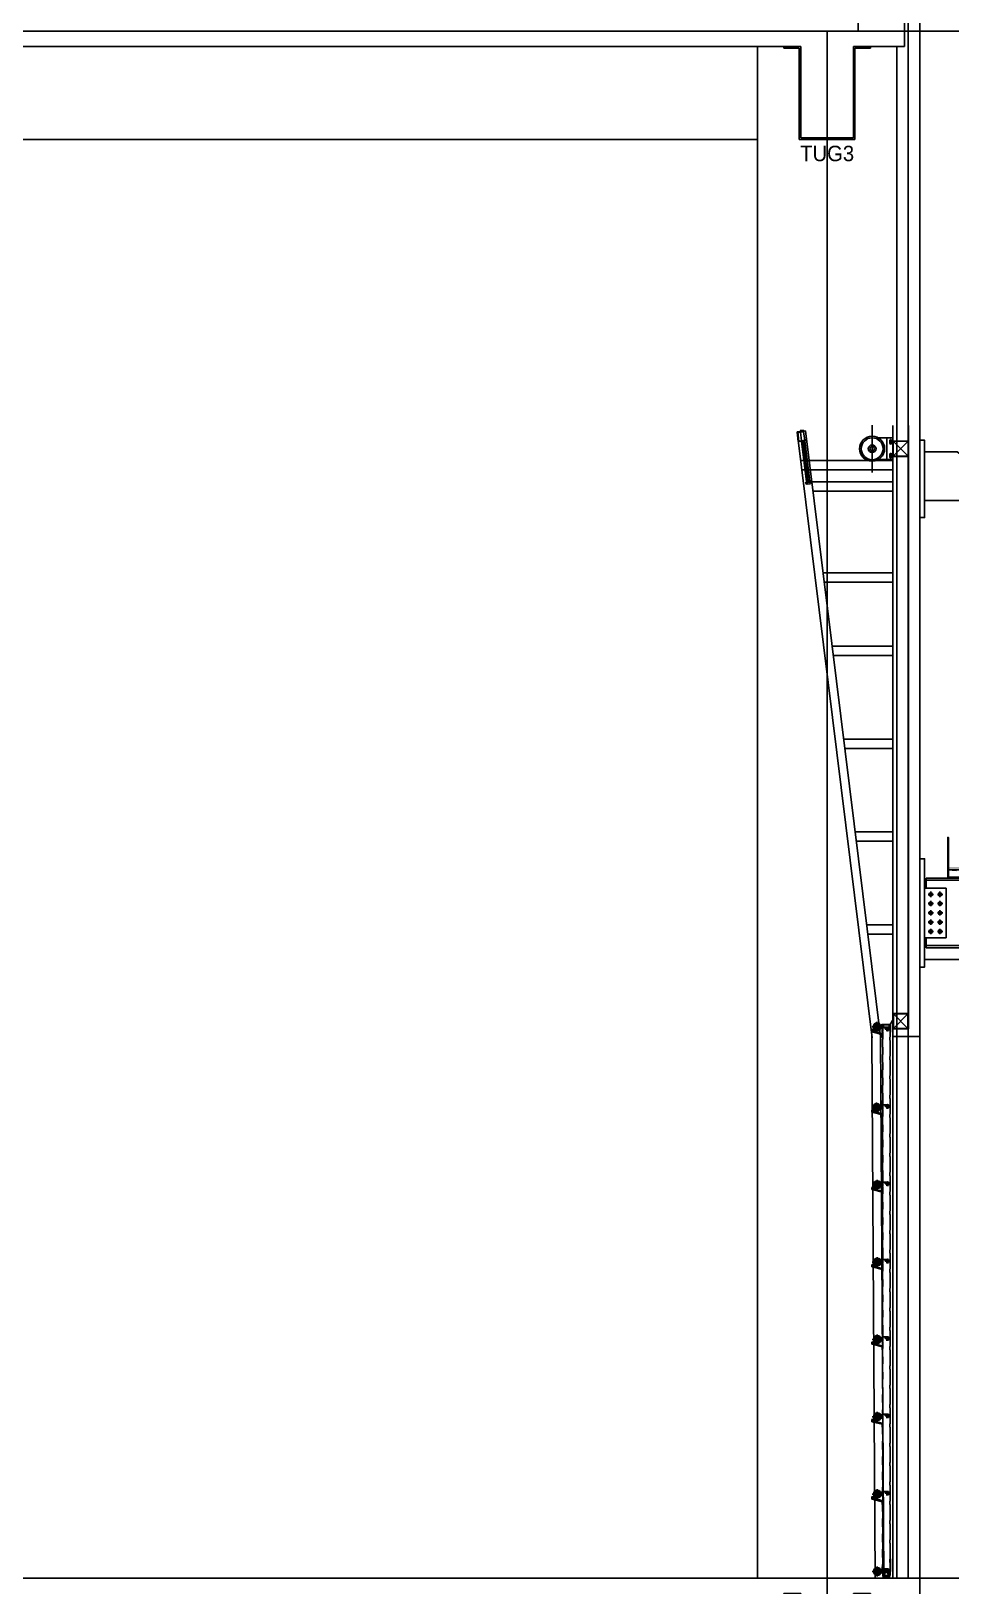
# Model space of a CAD drawing. Extents: x 152195838 to 323921156, y 365159662 to 730681027.
# Drawn here: x 160356364 to 160362307, y 365212013 to 365222063 of the extents above; entities that cross this region are included whole.
import ezdxf
from ezdxf.enums import TextEntityAlignment as Align

# ---------------------------------------------------------------- set-up
doc = ezdxf.new("R2010")
doc.units = 0
doc.header["$MEASUREMENT"] = 0
for name, pattern in [('CEN', [63, 60, -1, 1, -1]), ('HID', [2.3, 1.5, -0.8]), ('main-sec$0$CONTIN', [0])]:
    doc.linetypes.add(name, pattern=pattern)
doc.layers.get('0').update_dxf_attribs({"linetype": 'CONTINUOUS'})
doc.layers.get('Defpoints').update_dxf_attribs({"linetype": 'CONTINUOUS'})
for name, color, linetype in [('4A.TEC CEN', 1, 'CEN'), ('4A.TEC 벽체 3', 4, 'CONTINUOUS'), ('ELE', 4, 'CONTINUOUS'), ('k-BESTO', 4, 'CONTINUOUS'), ('main-sec$0$5', 5, 'CONTINUOUS'), ('main-sec$0$7', 3, 'CONTINUOUS'), ('main-sec$0$BOLT', 8, 'CONTINUOUS'), ('main-sec$0$COR', 4, 'CONTINUOUS'), ('main-sec$0$EMBEDDED', 4, 'CONTINUOUS'), ('main-sec$0$FIN', 6, 'CONTINUOUS'), ('main-sec$0$MAIN', 1, 'CONTINUOUS'), ('main-sec$0$MAIN G', 2, 'CONTINUOUS'), ('main-sec$0$PNL', 7, 'CONTINUOUS'), ('main-sec$0$TPOSHEET', 7, 'CONTINUOUS'), ('main-sec$0$WEB_PL', 1, 'CONTINUOUS'), ('main-sec$0$~FLASHING', 4, 'CONTINUOUS'), ('OHD', 4, 'CONTINUOUS'), ('PANEL', 4, 'CONTINUOUS'), ('SRS', 6, 'CONTINUOUS'), ('text', 3, 'CONTINUOUS'), ('WID', 4, 'CONTINUOUS'), ('㈜SE&C 기둥', 2, 'CONTINUOUS'), ('㈜SE&C 벽체 1', 2, 'CONTINUOUS'), ('㈜SE&C 벽체 4', 7, 'CONTINUOUS')]:
    doc.layers.add(name, color=color, linetype=linetype)
doc.layers.add('DEFPOINT', color=135, linetype='CONTINUOUS', plot=False)
doc.styles.add('돋움', font='')
doc.styles.get('돋움').set_extended_font_data('돋움')

# ---------------------------------------------------------------- blocks, each defined once
blk = doc.blocks.new('rwe')
at = {"layer": 'main-sec$0$5'}
blk.add_lwpolyline([(8534462, -367782), (8539710, -367980), (8539710, -368030), (8534460, -367832), (8534460, -367757), (8534410, -367757), (8534410, -368857), (8540410, -368857)], dxfattribs=at)
at = {"layer": 'main-sec$0$7', "color": 8}
for points in [[(8540410, -365577), (8540200, -365577), (8539950, -365764), (8539956, -365772)], [(8540040, -365884), (8540045, -365892), (8540410, -365892)]]:
    blk.add_lwpolyline(points, dxfattribs=at)
at = {"layer": 'main-sec$0$BOLT', "color": 8, "linetype": 'Continuous'}
for p, q in [((8540310, -368454), (8540310, -368419)), ((8540370, -368454), (8540370, -368419)), ((8540327, -368437), (8540292, -368437)), ((8540327, -368497), (8540292, -368497)), ((8540310, -368514), (8540310, -368479)), ((8540387, -368437), (8540352, -368437)), ((8540387, -368497), (8540352, -368497)), ((8540370, -368514), (8540370, -368479)), ((8540327, -368557), (8540292, -368557)), ((8540327, -368617), (8540292, -368617)), ((8540310, -368574), (8540310, -368539)), ((8540310, -368634), (8540310, -368599)), ((8540387, -368557), (8540352, -368557)), ((8540387, -368617), (8540352, -368617)), ((8540370, -368574), (8540370, -368539)), ((8540370, -368634), (8540370, -368599)), ((8540327, -368677), (8540292, -368677)), ((8540310, -368694), (8540310, -368659)), ((8540387, -368677), (8540352, -368677)), ((8540370, -368694), (8540370, -368659))]:
    blk.add_line(p, q, dxfattribs=at)
for centre in [(8540310, -368437), (8540370, -368437), (8540310, -368497), (8540370, -368497), (8540310, -368557), (8540310, -368617), (8540370, -368557), (8540370, -368617), (8540310, -368677), (8540370, -368677)]:
    blk.add_circle(centre, 11, dxfattribs=at)
at = {"layer": 'main-sec$0$COR'}
blk.add_lwpolyline([(8539615, -368025), (8539615, -368327), (8540255, -368327), (8540255, -368069), (8540260, -368069), (8540260, -368332), (8539610, -368332), (8539610, -368030)], dxfattribs=at)
at = {"layer": 'main-sec$0$EMBEDDED', "color": 8}
for points in [[(8540440, -366002), (8540410, -366002), (8540410, -365502), (8540440, -365502)], [(8540440, -368907), (8540410, -368907), (8540410, -368207), (8540440, -368207)]]:
    blk.add_lwpolyline(points, close=True, dxfattribs=at)
at = {"layer": 'main-sec$0$FIN'}
blk.add_line((8540260, -368279), (8540203, -368282), dxfattribs=at)
at = {"layer": 'main-sec$0$MAIN', "color": 8, "linetype": 'Continuous'}
for p, q in [((8540410, -368332), (8540410, -368397)), ((8540410, -368717), (8540410, -368782))]:
    blk.add_line(p, q, dxfattribs=at)
at = {"layer": 'main-sec$0$MAIN', "color": 8, "linetype": 'main-sec$0$CONTIN'}
blk.add_line((8540410, -368397), (8540410, -368717), dxfattribs=at)
at = {"layer": 'main-sec$0$MAIN G'}
for p, q in [((8540400, -368332), (8540400, -368397)), ((8540400, -368717), (8540400, -368782))]:
    blk.add_line(p, q, dxfattribs=at)
for points in [[(8540400, -368782), (8534510, -368782), (8534510, -368332), (8540400, -368332)], [(8540400, -368768), (8534510, -368768), (8534510, -368346), (8540400, -368346)]]:
    blk.add_lwpolyline(points, dxfattribs=at)
at = {"layer": 'main-sec$0$MAIN G', "color": 8}
for points in [[(8540410, -368332), (8540410, -368332), (8540410, -368782), (8540410, -368782)], [(8540410, -368346), (8540410, -368346), (8540410, -368768), (8540410, -368768)]]:
    blk.add_lwpolyline(points, dxfattribs=at)
at = {"layer": 'main-sec$0$PNL'}
for p, q in [((8540255, -368326), (8539618, -368326)), ((8540255, -368327), (8539618, -368327)), ((8540255, -368277), (8539668, -368277)), ((8540255, -368278), (8539668, -368278)), ((8539668, -368332), (8540260, -368332))]:
    blk.add_line(p, q, dxfattribs=at)
at = {"layer": 'main-sec$0$TPOSHEET', "const_width": 1.5}
for points in [[(8540252, -368070), (8540252, -368265), (8540171, -368265), (8540153, -368268), (8540114, -368268)], [(8540251, -368273), (8539667, -368273)]]:
    blk.add_lwpolyline(points, dxfattribs=at)
at = {"layer": 'main-sec$0$WEB_PL', "color": 8, "linetype": 'Continuous'}
for p, q in [((8540410, -368397), (8540270, -368397)), ((8540270, -368717), (8540270, -368397)), ((8540410, -368717), (8540270, -368717))]:
    blk.add_line(p, q, dxfattribs=at)
at = {"layer": 'main-sec$0$~FLASHING'}
blk.add_lwpolyline([(8540156, -368327), (8540156, -368328), (8540255, -368328, 0.414214), (8540256, -368327), (8540256, -368228), (8540255, -368228), (8540255, -368327)], format="xyb", close=True, dxfattribs=at)
blk = doc.blocks.new('A$C5a8f3921')
at = {"layer": 'Defpoints'}
for p, q in [((0, 864), (760, 864)), ((380, 114), (380, 864))]:
    blk.add_line(p, q, dxfattribs=at)
at = {"layer": 'k-BESTO'}
for p, q in [((100, 764), (100, 754)), ((210, 764), (100, 764)), ((100, 764), (100, 764)), ((100, 754), (200, 754)), ((200, 754), (200, 114)), ((210, 124), (210, 764)), ((660, 764), (550, 764)), ((550, 764), (550, 124)), ((560, 114), (560, 754)), ((560, 754), (660, 754)), ((660, 754), (660, 764)), ((200, 114), (560, 114)), ((550, 124), (210, 124))]:
    blk.add_line(p, q, dxfattribs=at)
at = {"layer": 'DEFPOINT', "linetype": 'ByBlock', "style": '돋움'}
blk.add_text('TUG3A', height=100, dxfattribs=at).set_placement((206, 23), align=Align.MIDDLE_LEFT)
blk = doc.blocks.new('zw$1B78')
at = {"layer": '㈜SE&C 벽체 1'}
for p in [(0, 10000, -1667), (102100, 8500, -1667)]:
    blk.add_line(p, (102100, 10000, -1667), dxfattribs=at)
at = {"layer": 'ELE'}
blk.add_blockref('A$C5a8f3921', (101120, 9136, -1667), dxfattribs=at)
blk = doc.blocks.new('A$C8f3fa318')
at = {"layer": 'Defpoints'}
for p, q in [((0, 864), (760, 864)), ((380, 164), (380, 864))]:
    blk.add_line(p, q, dxfattribs=at)
at = {"layer": 'k-BESTO'}
for p, q in [((100, 764), (100, 754)), ((210, 764), (100, 764)), ((100, 764), (100, 764)), ((100, 754), (200, 754)), ((200, 754), (200, 164)), ((210, 174), (210, 764)), ((660, 764), (550, 764)), ((550, 764), (550, 174)), ((560, 164), (560, 754)), ((560, 754), (660, 754)), ((660, 754), (660, 764)), ((200, 164), (560, 164)), ((550, 174), (210, 174))]:
    blk.add_line(p, q, dxfattribs=at)
at = {"layer": 'DEFPOINT', "linetype": 'ByBlock', "style": '돋움'}
blk.add_text('TUG3', height=100, dxfattribs=at).set_placement((206, 73), align=Align.MIDDLE_LEFT)
blk = doc.blocks.new('zw$BC68')
at = {"layer": '㈜SE&C 기둥', "color": 8, "ltscale": 0.5, "elevation": -1667}
for points in [[(101000, 0), (101000, 9900)], [(101900, 9900), (101900, 0)]]:
    blk.add_lwpolyline(points, dxfattribs=at)
at = {"layer": '㈜SE&C 벽체 1'}
for p, q in [((101650, 10000, -1667), (23850, 10000, -1667)), ((101950, 10000, 102396), (101950, 9900, 102396)), ((101280, 9900, -1667), (90620, 9900, -1667)), ((101950, 9900, -1667), (101620, 9900, -1667))]:
    blk.add_line(p, q, dxfattribs=at)
at = {"layer": '㈜SE&C 벽체 1', "elevation": 102396}
blk.add_lwpolyline([(101650, 10300), (101950, 10300), (101950, 10000), (101650, 10000)], close=True, dxfattribs=at)
at = {"layer": '㈜SE&C 벽체 4'}
blk.add_line((101000, 9300, -1667), (90900, 9300, -1667), dxfattribs=at)
at = {"layer": 'ELE'}
blk.add_blockref('A$C8f3fa318', (101070, 9136, -1667), dxfattribs=at)
blk = doc.blocks.new('STOPER')
h = blk.add_hatch()
h.set_pattern_fill('ANSI32', color=4, scale=30, style=0)
h.set_pattern_definition([(45, (-19512.494, -16373.529), (-7.9549513, 7.9549513), []), (45, (-19507.191, -16373.529), (-7.9549513, 7.9549513), [])])
h.paths.add_polyline_path([(-379, 60), (-379, 30), (0, 30), (0, 60)])
for p, q in [((-400, 58), (-400, 32)), ((-390, 68), (-379, 68)), ((-390, 22), (-379, 22)), ((-385, 68), (-385, 22)), ((-385, 60), (-385, 30)), ((-379, 68), (-379, 22)), ((-379, 60), (0, 60)), ((-379, 30), (0, 30)), ((0, 65), (0, 0)), ((0, 65), (5, 65)), ((0, 5), (90, 5)), ((5, 65), (5, 5)), ((5, 60), (85, 60)), ((5, 30), (85, 30)), ((85, 65), (85, 5)), ((85, 65), (90, 65)), ((90, 65), (90, 0)), ((90, 60), (100, 60)), ((90, 30), (100, 30)), ((100, 60), (100, 30)), ((0, 0), (90, 0))]:
    blk.add_line(p, q)
for centre, start, end in [((-390, 58), 90, 180), ((-390, 32), 180, 270)]:
    blk.add_arc(centre, 10, start, end)
blk = doc.blocks.new('*X19')
at = {"color": 0}
for p, q in [((112, 375), (114, 377)), ((112, 375), (114, 377)), ((112, 375), (114, 377)), ((112, 375), (114, 377)), ((112, 375), (114, 377)), ((112, 376), (114, 377)), ((112, 376), (113, 377)), ((112, 376), (113, 377)), ((112, 376), (113, 377)), ((112, 376), (113, 377)), ((112, 376), (113, 377)), ((112, 377), (113, 377)), ((114, 375), (112, 377)), ((114, 375), (112, 377)), ((114, 375), (112, 376)), ((114, 375), (112, 376)), ((114, 375), (112, 376)), ((114, 375), (112, 376)), ((113, 375), (112, 376)), ((113, 375), (112, 376)), ((113, 375), (112, 375)), ((113, 375), (112, 375)), ((113, 375), (112, 375)), ((113, 375), (116, 377)), ((113, 375), (115, 377)), ((113, 375), (115, 377)), ((113, 375), (115, 377)), ((113, 375), (115, 377)), ((113, 375), (115, 377)), ((115, 375), (113, 377)), ((115, 375), (113, 377)), ((115, 375), (113, 377)), ((115, 375), (113, 377)), ((115, 375), (113, 377)), ((115, 375), (113, 377)), ((114, 375), (116, 377)), ((114, 375), (116, 377)), ((114, 375), (116, 377)), ((114, 375), (116, 377)), ((114, 375), (116, 377)), ((117, 375), (114, 377)), ((116, 375), (114, 377)), ((116, 375), (114, 377)), ((116, 375), (114, 377)), ((116, 375), (114, 377)), ((116, 375), (114, 377)), ((115, 375), (117, 377)), ((115, 375), (117, 377)), ((115, 375), (117, 377)), ((115, 375), (117, 377)), ((115, 375), (117, 377)), ((115, 375), (117, 377)), ((117, 375), (115, 377)), ((117, 375), (115, 377)), ((117, 375), (115, 377)), ((117, 375), (115, 377)), ((117, 375), (115, 377)), ((116, 375), (119, 377)), ((116, 375), (118, 377)), ((116, 375), (118, 377)), ((116, 375), (118, 377)), ((116, 375), (118, 377)), ((116, 375), (118, 377)), ((118, 375), (116, 377)), ((118, 375), (116, 377)), ((118, 375), (116, 377)), ((118, 375), (116, 377)), ((118, 375), (116, 377)), ((118, 375), (116, 377)), ((117, 375), (119, 377)), ((117, 375), (119, 377)), ((117, 375), (119, 377)), ((117, 375), (119, 377)), ((117, 375), (119, 377)), ((120, 375), (117, 377)), ((119, 375), (117, 377)), ((119, 375), (117, 377)), ((119, 375), (117, 377)), ((119, 375), (117, 377)), ((119, 375), (117, 377)), ((118, 375), (120, 377)), ((118, 375), (120, 377)), ((118, 375), (120, 377)), ((118, 375), (120, 377)), ((118, 375), (120, 377)), ((118, 375), (120, 377)), ((120, 375), (118, 377)), ((120, 375), (118, 377)), ((120, 375), (118, 377)), ((120, 375), (118, 377)), ((120, 375), (118, 377)), ((119, 375), (122, 377)), ((119, 375), (121, 377)), ((119, 375), (121, 377)), ((119, 375), (121, 377)), ((119, 375), (121, 377)), ((119, 375), (121, 377)), ((121, 375), (119, 377)), ((121, 375), (119, 377)), ((121, 375), (119, 377)), ((121, 375), (119, 377)), ((121, 375), (119, 377)), ((121, 375), (119, 377)), ((120, 375), (122, 377)), ((120, 375), (122, 377)), ((120, 375), (122, 377)), ((120, 375), (122, 377)), ((120, 375), (122, 377)), ((123, 375), (120, 377)), ((122, 375), (120, 377)), ((122, 375), (120, 377)), ((122, 375), (120, 377)), ((122, 375), (120, 377)), ((122, 375), (120, 377)), ((121, 375), (123, 377)), ((121, 375), (123, 377)), ((121, 375), (123, 377)), ((121, 375), (123, 377)), ((121, 375), (123, 377)), ((121, 375), (123, 377)), ((123, 375), (121, 377)), ((123, 375), (121, 377)), ((123, 375), (121, 377)), ((123, 375), (121, 377)), ((123, 375), (121, 377)), ((122, 375), (125, 377)), ((122, 375), (124, 377)), ((122, 375), (124, 377)), ((122, 375), (124, 377)), ((122, 375), (124, 377)), ((122, 375), (124, 377)), ((124, 375), (122, 377)), ((124, 375), (122, 377)), ((124, 375), (122, 377)), ((124, 375), (122, 377)), ((124, 375), (122, 377)), ((124, 375), (122, 377)), ((123, 375), (125, 377)), ((123, 375), (125, 377)), ((123, 375), (125, 377)), ((123, 375), (125, 377)), ((123, 375), (125, 377)), ((126, 375), (123, 377)), ((125, 375), (123, 377)), ((125, 375), (123, 377)), ((125, 375), (123, 377)), ((125, 375), (123, 377)), ((125, 375), (123, 377)), ((124, 375), (126, 377)), ((124, 375), (126, 377)), ((124, 375), (126, 377)), ((124, 375), (126, 377)), ((124, 375), (126, 377)), ((124, 375), (126, 377)), ((126, 375), (124, 377)), ((126, 375), (124, 377)), ((126, 375), (124, 377)), ((126, 375), (124, 377)), ((126, 375), (124, 377)), ((125, 375), (127, 377)), ((125, 375), (127, 377)), ((125, 375), (127, 377)), ((125, 375), (127, 377)), ((125, 375), (127, 377)), ((125, 375), (128, 377)), ((127, 375), (125, 377)), ((127, 375), (125, 377)), ((127, 375), (125, 377)), ((127, 375), (125, 377)), ((127, 375), (125, 377)), ((127, 375), (125, 377)), ((126, 375), (128, 377)), ((126, 375), (128, 377)), ((126, 375), (128, 377)), ((126, 375), (128, 377)), ((126, 375), (128, 377)), ((128, 375), (126, 377)), ((128, 375), (126, 377)), ((128, 375), (126, 377)), ((128, 375), (126, 377)), ((128, 375), (126, 377)), ((129, 375), (126, 377)), ((127, 375), (129, 377)), ((127, 375), (129, 377)), ((127, 375), (129, 377)), ((127, 375), (129, 377)), ((127, 375), (129, 377)), ((127, 375), (129, 377)), ((129, 375), (127, 377)), ((129, 375), (127, 377)), ((129, 375), (127, 377)), ((129, 375), (127, 377)), ((129, 375), (127, 377)), ((128, 375), (130, 377)), ((128, 375), (130, 377)), ((128, 375), (130, 377)), ((128, 375), (130, 377)), ((128, 375), (130, 377)), ((130, 375), (128, 377)), ((130, 375), (128, 377)), ((130, 375), (128, 377)), ((130, 375), (128, 377)), ((130, 375), (128, 377)), ((130, 375), (128, 377)), ((129, 375), (131, 377)), ((129, 375), (131, 377)), ((129, 375), (131, 377)), ((129, 375), (131, 377)), ((129, 375), (131, 377)), ((129, 375), (131, 377)), ((131, 375), (129, 377)), ((131, 375), (129, 377)), ((131, 375), (129, 377)), ((131, 375), (129, 377)), ((131, 375), (129, 377)), ((132, 375), (129, 377)), ((130, 375), (132, 377)), ((130, 375), (132, 377)), ((130, 375), (132, 377)), ((130, 375), (132, 377)), ((130, 375), (132, 377)), ((130, 375), (132, 377)), ((132, 375), (130, 377)), ((132, 375), (130, 377)), ((132, 375), (130, 377)), ((132, 375), (130, 377)), ((132, 375), (130, 377)), ((131, 375), (133, 377)), ((131, 375), (133, 377)), ((131, 375), (133, 377)), ((131, 375), (133, 377)), ((131, 375), (133, 377)), ((133, 375), (131, 377)), ((133, 375), (131, 377)), ((133, 375), (131, 377)), ((133, 375), (131, 377)), ((133, 375), (131, 377)), ((133, 375), (131, 377)), ((132, 375), (134, 377)), ((132, 375), (134, 377)), ((132, 375), (134, 377)), ((132, 375), (134, 377)), ((132, 375), (134, 377)), ((132, 375), (134, 377)), ((134, 375), (132, 377)), ((134, 375), (132, 377)), ((134, 375), (132, 377)), ((134, 375), (132, 377)), ((134, 375), (132, 377)), ((135, 375), (132, 377)), ((133, 375), (135, 377)), ((133, 375), (135, 377)), ((133, 375), (135, 377)), ((133, 375), (135, 377)), ((133, 375), (135, 377)), ((133, 375), (135, 377)), ((135, 375), (133, 377)), ((135, 375), (133, 377)), ((135, 375), (133, 377)), ((135, 375), (133, 377)), ((135, 375), (133, 377)), ((134, 375), (136, 377)), ((134, 375), (136, 377)), ((134, 375), (136, 377)), ((134, 375), (136, 377)), ((134, 375), (136, 377)), ((136, 375), (134, 377)), ((136, 375), (134, 377)), ((136, 375), (134, 377)), ((136, 375), (134, 377)), ((136, 375), (134, 377)), ((136, 375), (134, 377)), ((135, 375), (137, 377)), ((135, 375), (137, 377)), ((135, 375), (137, 377)), ((135, 375), (137, 377)), ((137, 375), (135, 377)), ((137, 375), (135, 377)), ((137, 375), (135, 377)), ((137, 375), (135, 377)), ((137, 375), (135, 377)), ((137, 375), (135, 377)), ((135, 375), (137, 376)), ((135, 375), (137, 376)), ((137, 376), (136, 377)), ((137, 376), (136, 377)), ((137, 376), (136, 377)), ((137, 376), (136, 377)), ((137, 376), (136, 377)), ((136, 375), (137, 376)), ((136, 375), (137, 376)), ((136, 375), (137, 376)), ((136, 375), (137, 376)), ((136, 375), (137, 375)), ((136, 375), (137, 375)), ((137, 376), (137, 377)), ((137, 377), (137, 377)), ((137, 375), (137, 375)), ((137, 375), (137, 375))]:
    blk.add_line(p, q, dxfattribs=at)
blk = doc.blocks.new('*X20')
at = {"color": 0}
for p, q in [((587, 375), (589, 377)), ((587, 375), (589, 377)), ((587, 375), (589, 377)), ((587, 375), (589, 377)), ((587, 375), (589, 377)), ((587, 375), (588, 377)), ((587, 375), (588, 377)), ((587, 376), (588, 377)), ((587, 376), (588, 377)), ((587, 376), (588, 377)), ((587, 376), (588, 377)), ((587, 376), (587, 377)), ((587, 377), (587, 377)), ((587, 377), (587, 377)), ((589, 375), (587, 377)), ((589, 375), (587, 377)), ((589, 375), (587, 377)), ((589, 375), (587, 377)), ((589, 375), (587, 377)), ((589, 375), (587, 376)), ((588, 375), (587, 376)), ((588, 375), (587, 376)), ((588, 375), (587, 376)), ((588, 375), (587, 376)), ((588, 375), (587, 375)), ((587, 375), (587, 375)), ((587, 375), (587, 375)), ((587, 375), (587, 375)), ((588, 375), (591, 377)), ((588, 375), (590, 377)), ((588, 375), (590, 377)), ((588, 375), (590, 377)), ((588, 375), (590, 377)), ((588, 375), (590, 377)), ((590, 375), (588, 377)), ((590, 375), (588, 377)), ((590, 375), (588, 377)), ((590, 375), (588, 377)), ((590, 375), (588, 377)), ((590, 375), (588, 377)), ((589, 375), (591, 377)), ((589, 375), (591, 377)), ((589, 375), (591, 377)), ((589, 375), (591, 377)), ((589, 375), (591, 377)), ((592, 375), (589, 377)), ((591, 375), (589, 377)), ((591, 375), (589, 377)), ((591, 375), (589, 377)), ((591, 375), (589, 377)), ((591, 375), (589, 377)), ((590, 375), (592, 377)), ((590, 375), (592, 377)), ((590, 375), (592, 377)), ((590, 375), (592, 377)), ((590, 375), (592, 377)), ((590, 375), (592, 377)), ((592, 375), (590, 377)), ((592, 375), (590, 377)), ((592, 375), (590, 377)), ((592, 375), (590, 377)), ((592, 375), (590, 377)), ((591, 375), (594, 377)), ((591, 375), (593, 377)), ((591, 375), (593, 377)), ((591, 375), (593, 377)), ((591, 375), (593, 377)), ((591, 375), (593, 377)), ((593, 375), (591, 377)), ((593, 375), (591, 377)), ((593, 375), (591, 377)), ((593, 375), (591, 377)), ((593, 375), (591, 377)), ((593, 375), (591, 377)), ((592, 375), (594, 377)), ((592, 375), (594, 377)), ((592, 375), (594, 377)), ((592, 375), (594, 377)), ((592, 375), (594, 377)), ((595, 375), (592, 377)), ((594, 375), (592, 377)), ((594, 375), (592, 377)), ((594, 375), (592, 377)), ((594, 375), (592, 377)), ((594, 375), (592, 377)), ((593, 375), (595, 377)), ((593, 375), (595, 377)), ((593, 375), (595, 377)), ((593, 375), (595, 377)), ((593, 375), (595, 377)), ((593, 375), (595, 377)), ((595, 375), (593, 377)), ((595, 375), (593, 377)), ((595, 375), (593, 377)), ((595, 375), (593, 377)), ((595, 375), (593, 377)), ((594, 375), (597, 377)), ((594, 375), (596, 377)), ((594, 375), (596, 377)), ((594, 375), (596, 377)), ((594, 375), (596, 377)), ((594, 375), (596, 377)), ((596, 375), (594, 377)), ((596, 375), (594, 377)), ((596, 375), (594, 377)), ((596, 375), (594, 377)), ((596, 375), (594, 377)), ((596, 375), (594, 377)), ((595, 375), (597, 377)), ((595, 375), (597, 377)), ((595, 375), (597, 377)), ((595, 375), (597, 377)), ((595, 375), (597, 377)), ((598, 375), (595, 377)), ((597, 375), (595, 377)), ((597, 375), (595, 377)), ((597, 375), (595, 377)), ((597, 375), (595, 377)), ((597, 375), (595, 377)), ((596, 375), (598, 377)), ((596, 375), (598, 377)), ((596, 375), (598, 377)), ((596, 375), (598, 377)), ((596, 375), (598, 377)), ((596, 375), (598, 377)), ((598, 375), (596, 377)), ((598, 375), (596, 377)), ((598, 375), (596, 377)), ((598, 375), (596, 377)), ((598, 375), (596, 377)), ((597, 375), (600, 377)), ((597, 375), (599, 377)), ((597, 375), (599, 377)), ((597, 375), (599, 377)), ((597, 375), (599, 377)), ((597, 375), (599, 377)), ((599, 375), (597, 377)), ((599, 375), (597, 377)), ((599, 375), (597, 377)), ((599, 375), (597, 377)), ((599, 375), (597, 377)), ((599, 375), (597, 377)), ((598, 375), (600, 377)), ((598, 375), (600, 377)), ((598, 375), (600, 377)), ((598, 375), (600, 377)), ((598, 375), (600, 377)), ((600, 375), (598, 377)), ((600, 375), (598, 377)), ((600, 375), (598, 377)), ((600, 375), (598, 377)), ((600, 375), (598, 377)), ((601, 375), (598, 377)), ((599, 375), (601, 377)), ((599, 375), (601, 377)), ((599, 375), (601, 377)), ((599, 375), (601, 377)), ((599, 375), (601, 377)), ((599, 375), (601, 377)), ((601, 375), (599, 377)), ((601, 375), (599, 377)), ((601, 375), (599, 377)), ((601, 375), (599, 377)), ((601, 375), (599, 377)), ((600, 375), (602, 377)), ((600, 375), (602, 377)), ((600, 375), (602, 377)), ((600, 375), (602, 377)), ((600, 375), (602, 377)), ((600, 375), (603, 377)), ((602, 375), (600, 377)), ((602, 375), (600, 377)), ((602, 375), (600, 377)), ((602, 375), (600, 377)), ((602, 375), (600, 377)), ((602, 375), (600, 377)), ((601, 375), (603, 377)), ((601, 375), (603, 377)), ((601, 375), (603, 377)), ((601, 375), (603, 377)), ((601, 375), (603, 377)), ((603, 375), (601, 377)), ((603, 375), (601, 377)), ((603, 375), (601, 377)), ((603, 375), (601, 377)), ((603, 375), (601, 377)), ((604, 375), (601, 377)), ((602, 375), (604, 377)), ((602, 375), (604, 377)), ((602, 375), (604, 377)), ((602, 375), (604, 377)), ((602, 375), (604, 377)), ((602, 375), (604, 377)), ((604, 375), (602, 377)), ((604, 375), (602, 377)), ((604, 375), (602, 377)), ((604, 375), (602, 377)), ((604, 375), (602, 377)), ((603, 375), (605, 377)), ((603, 375), (605, 377)), ((603, 375), (605, 377)), ((603, 375), (605, 377)), ((603, 375), (605, 377)), ((605, 375), (603, 377)), ((605, 375), (603, 377)), ((605, 375), (603, 377)), ((605, 375), (603, 377)), ((605, 375), (603, 377)), ((605, 375), (603, 377)), ((604, 375), (606, 377)), ((604, 375), (606, 377)), ((604, 375), (606, 377)), ((604, 375), (606, 377)), ((604, 375), (606, 377)), ((604, 375), (606, 377)), ((606, 375), (604, 377)), ((606, 375), (604, 377)), ((606, 375), (604, 377)), ((606, 375), (604, 377)), ((606, 375), (604, 377)), ((607, 375), (604, 377)), ((605, 375), (607, 377)), ((605, 375), (607, 377)), ((605, 375), (607, 377)), ((605, 375), (607, 377)), ((605, 375), (607, 377)), ((605, 375), (607, 377)), ((607, 375), (605, 377)), ((607, 375), (605, 377)), ((607, 375), (605, 377)), ((607, 375), (605, 377)), ((607, 375), (605, 377)), ((606, 375), (608, 377)), ((606, 375), (608, 377)), ((606, 375), (608, 377)), ((606, 375), (608, 377)), ((606, 375), (608, 377)), ((608, 375), (606, 377)), ((608, 375), (606, 377)), ((608, 375), (606, 377)), ((608, 375), (606, 377)), ((608, 375), (606, 377)), ((608, 375), (606, 377)), ((607, 375), (609, 377)), ((607, 375), (609, 377)), ((607, 375), (609, 377)), ((607, 375), (609, 377)), ((607, 375), (609, 377)), ((607, 375), (609, 377)), ((609, 375), (607, 377)), ((609, 375), (607, 377)), ((609, 375), (607, 377)), ((609, 375), (607, 377)), ((609, 375), (607, 377)), ((610, 375), (607, 377)), ((608, 375), (610, 377)), ((608, 375), (610, 377)), ((608, 375), (610, 377)), ((608, 375), (610, 377)), ((608, 375), (610, 377)), ((608, 375), (610, 377)), ((610, 375), (608, 377)), ((610, 375), (608, 377)), ((610, 375), (608, 377)), ((610, 375), (608, 377)), ((610, 375), (608, 377)), ((609, 375), (611, 377)), ((609, 375), (611, 377)), ((609, 375), (611, 377)), ((609, 375), (611, 377)), ((611, 375), (609, 377)), ((611, 375), (609, 377)), ((611, 375), (609, 377)), ((611, 375), (609, 377)), ((611, 375), (609, 377)), ((611, 375), (609, 377)), ((610, 375), (611, 377)), ((611, 375), (610, 377)), ((611, 375), (610, 377)), ((611, 375), (610, 377)), ((611, 376), (610, 377)), ((611, 376), (610, 377)), ((611, 376), (610, 377)), ((610, 375), (611, 376)), ((610, 375), (611, 376)), ((610, 375), (611, 376)), ((610, 375), (611, 376)), ((610, 375), (611, 376)), ((611, 376), (611, 377)), ((611, 376), (611, 377)), ((611, 376), (611, 377)), ((611, 377), (611, 377)), ((611, 375), (611, 376)), ((611, 375), (611, 375)), ((611, 375), (611, 375)), ((611, 375), (611, 375)), ((611, 375), (611, 375))]:
    blk.add_line(p, q, dxfattribs=at)
blk = doc.blocks.new('OHD-550-S')
at = {"ltscale": 0.3}
h = blk.add_hatch(color=256, dxfattribs=at)
h.paths.add_polyline_path([(-8, -10), (-7, -10), (-7, -10, -0.183952), (-18, -10), (-18, -10), (-18, -10), (-18, 0), (-18, 0, -0.183952), (-7, 0), (-8, 0)])
h.paths.add_polyline_path([(-10, -4), (-10, -1, 0.353166), (-10, -1, 0.106822), (-16, -1, 0.353165), (-16, -1), (-16, -4, 0.414214), (-16, -4), (-10, -4, 0.414214)], flags=16)
h.paths.add_polyline_path([(-10, -6), (-16, -6, 0.414214), (-16, -6), (-16, -9, 0.353167), (-16, -9, 0.106822), (-10, -9, 0.353167), (-10, -9), (-10, -6, 0.414214)], flags=16)
h = blk.add_hatch(color=256, dxfattribs=at)
h.paths.add_polyline_path([(-8, -500), (-7, -500, -0.183952), (-18, -500), (-18, -500), (-18, -490), (-18, -490), (-18, -490, -0.183952), (-7, -490), (-7, -490), (-8, -490)])
h.paths.add_polyline_path([(-10, -496, 0.414214), (-10, -496), (-16, -496, 0.414214), (-16, -496), (-16, -499, 0.353166), (-16, -499, 0.106822), (-10, -499, 0.353167), (-10, -499)], flags=16)
h.paths.add_polyline_path([(-10, -494), (-10, -491, 0.353166), (-10, -491, 0.106822), (-16, -491, 0.353167), (-16, -491), (-16, -494, 0.414214), (-16, -494), (-10, -494, 0.414214)], flags=16)
h = blk.add_hatch(color=256, dxfattribs=at)
h.paths.add_polyline_path([(-4, -491), (-4, -491), (2, -491, -0.151824), (3, -493, -0.386669), (3, -496, -0.178134), (1, -496, -0.298755), (1, -492, 0.584984), (1, -492), (-2, -492, 0.709673), (-2, -492, -1.396457), (-7, -494), (-7, -494, -0.389014)])
h.paths.add_polyline_path([(2, -496, -0.329487), (2, -492, -0.09197), (3, -493, -0.386814), (2, -496, -0.102245)], flags=16)
for p, q in [((-18, -10), (-18, 0)), ((-18, 0), (-18, -10)), ((-18, 0), (-18, -10)), ((-18, -10), (-18, 0)), ((-8, -10), (-8, 0)), ((-8, 0), (-8, -10)), ((-8, 0), (-8, -10)), ((-8, -10), (-8, 0)), ((18, 10), (18, -15)), ((-18, -8), (-18, -2)), ((-18, -10), (-18, -10)), ((-8, -8), (-8, -2)), ((18, -15), (20, -15)), ((-30, -500), (-30, -469)), ((-18, -500), (-18, -490)), ((-18, -490), (-18, -500)), ((-18, -499), (-18, -490)), ((-18, -490), (-18, -499)), ((-18, -490), (-18, -499)), ((-18, -499), (-18, -490)), ((-18, -490), (-18, -490)), ((-18, -490), (-18, -490)), ((-18, -498), (-18, -492)), ((-8, -500), (-8, -490)), ((-8, -498), (-8, -492)), ((18, -489), (18, -464)), ((18, -464), (20, -464))]:
    blk.add_line(p, q)
at = {"layer": 'Defpoints', "color": 0, "linetype": 'ByBlock'}
for p in [(20, -170), (22, -170)]:
    blk.add_point(p, dxfattribs=at)
at = {"layer": 'PANEL'}
for p, q in [((-30, 0), (-30, -51)), ((-30, 0), (-18, 0)), ((-8, 0), (2, 0)), ((4, 10), (2, 0)), ((5, 10), (3, -1)), ((4, 10), (20, 10)), ((5, 10), (20, 10)), ((20, 10), (20, -17)), ((20, 10), (20, -17)), ((-30, -51), (-27, -53)), ((-30, -74), (-27, -72)), ((-30, -74), (-30, -176)), ((-29, -1), (-29, -50)), ((-29, -1), (-18, -1)), ((-29, -50), (-27, -52)), ((-29, -75), (-27, -72)), ((-29, -75), (-29, -175)), ((-27, -52), (-27, -72)), ((-27, -53), (-27, -72)), ((-18, -1), (-18, -10)), ((-8, -10), (-3, -10)), ((-7, -1), (3, -1)), ((-7, -1), (-7, -10)), ((-7, -10), (-3, -10)), ((-3, -10), (-3, -10)), ((20, -17), (18, -20)), ((18, -64), (18, -20)), ((20, -67), (18, -64)), ((20, -18), (19, -21)), ((19, -21), (19, -63)), ((20, -67), (19, -63)), ((20, -67), (20, -116)), ((20, -67), (20, -116)), ((-30, -176), (-27, -178)), ((-30, -199), (-27, -197)), ((-30, -199), (-30, -301)), ((-29, -175), (-27, -178)), ((-29, -200), (-27, -198)), ((-29, -200), (-29, -300)), ((-27, -178), (-27, -198)), ((-27, -178), (-27, -197)), ((20, -116), (18, -119)), ((18, -119), (18, -163)), ((20, -166), (18, -163)), ((20, -116), (19, -120)), ((19, -162), (19, -120)), ((20, -166), (19, -162)), ((20, -166), (20, -215)), ((20, -166), (20, -215)), ((-30, -301), (-27, -303)), ((-29, -300), (-27, -302)), ((20, -215), (18, -218)), ((18, -218), (18, -262)), ((20, -265), (18, -262)), ((20, -215), (19, -219)), ((19, -261), (19, -219)), ((20, -265), (19, -261)), ((20, -265), (20, -314)), ((20, -265), (20, -314)), ((-30, -324), (-27, -322)), ((-30, -324), (-30, -426)), ((-29, -325), (-27, -322)), ((-29, -325), (-29, -425)), ((-27, -302), (-27, -322)), ((-27, -303), (-27, -322)), ((20, -314), (18, -317)), ((18, -317), (18, -361)), ((20, -364), (18, -361)), ((20, -314), (19, -318)), ((19, -360), (19, -318)), ((20, -364), (19, -360)), ((20, -364), (20, -413)), ((20, -364), (20, -413)), ((-30, -426), (-27, -428)), ((-30, -449), (-27, -447)), ((-30, -449), (-30, -500)), ((-18, -500), (-30, -500)), ((-29, -425), (-27, -428)), ((-29, -450), (-27, -448)), ((-29, -450), (-29, -500)), ((-18, -500), (-29, -500)), ((-27, -428), (-27, -448)), ((-27, -428), (-27, -447)), ((-18, -490), (-18, -499)), ((-18, -500), (-18, -500)), ((-8, -490), (1, -490)), ((-8, -500), (-1, -500)), ((-7, -500), (-7, -490)), ((-7, -490), (1, -490)), ((-7, -500), (-2, -500)), ((-2, -496), (-2, -496)), ((1, -490), (2, -489)), ((1, -490), (2, -490)), ((20, -489), (2, -489)), ((20, -490), (2, -490)), ((20, -413), (18, -416)), ((18, -416), (18, -460)), ((20, -463), (18, -460)), ((20, -413), (19, -417)), ((19, -459), (19, -417)), ((20, -463), (19, -459)), ((20, -489), (20, -463)), ((20, -490), (20, -463))]:
    blk.add_line(p, q, dxfattribs=at)
blk.add_lwpolyline([(0, -495, -0.221108), (-1, -498, -0.414214), (-2, -500)], format="xyb", dxfattribs=at)
for centre, radius, start, end in [((0, -497), 1.9, 112.645, 142.9468), ((1, -498), 3.6, 115.3904, 141.0103), ((0, -495), 0.4, 42.9763, 132.7516), ((-1, -495), 0.25, 22.5673, 154.4616), ((-1, -499), 1, 270, 0), ((-5, -497), 5.15, 334.0173, 25.3584)]:
    blk.add_arc(centre, radius, start, end, dxfattribs=at)
at = {"layer": 'WID'}
for p, q in [((-18, -10), (-18, -10)), ((-7, -10), (-7, -10)), ((-18, -490), (-18, -490)), ((-7, -490), (-7, -490)), ((-4, -491), (-4, -491))]:
    blk.add_line(p, q, dxfattribs=at)
at = {"layer": 'WID', "color": 4}
for p, q in [((-4, -491), (2, -491)), ((-2, -492), (1, -492))]:
    blk.add_line(p, q, dxfattribs=at)
at = {"layer": 'WID'}
for points in [[(-10, -4, 0.414214), (-10, -4), (-10, -1, 0.353163), (-10, -1, 0.106823), (-16, -1, 0.353163), (-16, -1), (-16, -4, 0.414214), (-16, -4)], [(-10, -9, 0.353163), (-10, -9), (-10, -6, 0.414214), (-10, -6), (-16, -6, 0.414214), (-16, -6), (-16, -9, 0.353163), (-16, -9, 0.106823)], [(-10, -491, -0.353163), (-10, -491), (-10, -494, -0.414214), (-10, -494), (-16, -494, -0.414214), (-16, -494), (-16, -491, -0.353163), (-16, -491, -0.106823)], [(-10, -496, -0.414214), (-10, -496), (-10, -499, -0.353163), (-10, -499, -0.106823), (-16, -499, -0.353163), (-16, -499), (-16, -496, -0.414214), (-16, -496)]]:
    blk.add_lwpolyline(points, format="xyb", close=True, dxfattribs=at)
at = {"layer": 'WID', "color": 4}
blk.add_lwpolyline([(2, -491, -0.151824), (3, -493, -0.386669), (3, -496, -0.178134), (1, -496, -0.300876), (1, -492)], format="xyb", dxfattribs=at)
at = {"layer": 'WID'}
for centre, radius, start, end in [((-13, -14), 15.5, 69.1537, 110.8463), ((-13, 4), 15.5, 249.1537, 290.8463), ((-13, -504), 15.5, 69.1537, 110.8463), ((-13, -486), 15.5, 249.1537, 290.8463), ((-2, -492), 0.1, 90, 221.1373)]:
    blk.add_arc(centre, radius, start, end, dxfattribs=at)
at = {"layer": 'WID', "color": 4}
for centre, radius, start, end in [((-4, -494), 2.9, 90.5168, 42.0944), ((1, -492), 0.25, 335.1637, 90), ((4, -494), 3.11, 143.5272, 216.4728), ((0, -495), 3.6, 43.4913, 62.1162), ((1, -494), 2.14, 315.6901, 44.3099), ((2, -494), 2.3, 258.3241, 281.6759)]:
    blk.add_arc(centre, radius, start, end, dxfattribs=at)
at = {"extrusion": (0, 0, -1), "zscale": -1, "rotation": 270}
for name in ['*X19', '*X20']:
    blk.add_blockref(name, (-394, 122), dxfattribs=at)
blk = doc.blocks.new('11')
at = {"layer": 'OHD'}
for p, q in [((5130, -25176), (5159, -25168)), ((5130, -25190), (5130, -25176)), ((5130, -25176), (5139, -25181)), ((5130, -25190), (5130, -25176)), ((5130, -25176), (5139, -25181)), ((5130, -25190), (5139, -25185)), ((5130, -25190), (5139, -25185)), ((5130, -25190), (5197, -25207)), ((5130, -25190), (5197, -25207)), ((5131, -25176), (5139, -25181)), ((5131, -25176), (5139, -25181)), ((5131, -25190), (5139, -25185)), ((5131, -25190), (5139, -25185)), ((5139, -25184), (5139, -25182)), ((5139, -25184), (5139, -25182)), ((5140, -25181), (5195, -25167)), ((5140, -25181), (5195, -25167)), ((5140, -25185), (5195, -25199)), ((5140, -25185), (5195, -25199)), ((5181, -25163), (5195, -25159)), ((5181, -25163), (5195, -25159)), ((5195, -25159), (5197, -25159)), ((5195, -25159), (5197, -25159)), ((5196, -25161), (5199, -25160)), ((5196, -25161), (5199, -25160)), ((5196, -25205), (5199, -25206)), ((5196, -25205), (5199, -25206))]:
    blk.add_line(p, q, dxfattribs=at)
at = {"layer": 'OHD', "color": 7}
for p, q in [((5196, -25167), (5196, -25159)), ((5196, -25167), (5196, -25159)), ((5196, -25199), (5196, -25207)), ((5196, -25199), (5196, -25207)), ((5197, -25159), (5197, -25142)), ((5197, -25159), (5197, -25142)), ((5197, -25207), (5197, -25225)), ((5197, -25207), (5197, -25225)), ((5199, -25160), (5199, -25142)), ((5199, -25160), (5199, -25142)), ((5199, -25206), (5199, -25225)), ((5199, -25206), (5199, -25225))]:
    blk.add_line(p, q, dxfattribs=at)
at = {"layer": 'OHD', "color": 7, "linetype": 'CEN'}
for p, q in [((5197, -25142), (5199, -25142)), ((5197, -25142), (5199, -25142)), ((5197, -25225), (5199, -25225)), ((5197, -25225), (5199, -25225))]:
    blk.add_line(p, q, dxfattribs=at)
at = {"layer": 'OHD'}
for centre, radius, start, end in [((5140, -25181), 0.858, 236.0662, 284.3728), ((5138, -25182), 0.858, 0, 56.0662), ((5140, -25181), 0.858, 236.0662, 284.3728), ((5138, -25182), 0.858, 0, 56.0662), ((5138, -25184), 0.858, 303.9338, 0), ((5195, -25167), 0.429, 284.3728, 0), ((5195, -25167), 0.429, 284.3728, 0), ((5195, -25199), 0.429, 0, 75.6272), ((5195, -25199), 0.429, 0, 75.6272), ((5199, -25160), 0.429, 284.3728, 0), ((5199, -25160), 0.429, 284.3728, 0), ((5199, -25206), 0.429, 0, 75.6272), ((5199, -25206), 0.429, 0, 75.6272)]:
    blk.add_arc(centre, radius, start, end, dxfattribs=at)
at = {"layer": 'OHD', "color": 7}
for centre, start, end in [((5197, -25142), 90, 180), ((5197, -25142), 90, 180), ((5197, -25225), 180, 270), ((5197, -25225), 180, 270), ((5199, -25142), 0, 90), ((5199, -25142), 0, 90), ((5199, -25225), 270, 0), ((5199, -25225), 270, 0)]:
    blk.add_arc(centre, 0.429, start, end, dxfattribs=at)
blk = doc.blocks.new('roll')
at = {"layer": 'OHD'}
for p, q in [((32, 0), (-32, 0)), ((0, 32), (0, -32)), ((8, -4), (28, 1)), ((8, -4), (28, 1)), ((9, -2), (26, 2)), ((9, -2), (26, 2)), ((25, 0), (27, 5)), ((25, 0), (27, 5)), ((27, 5), (28, 5)), ((27, 5), (28, 5)), ((28, 1), (28, 5)), ((28, 1), (28, 5)), ((-21, -14), (8, -6)), ((0, -5), (8, -4)), ((0, -5), (8, -4)), ((5, -3), (7, -3)), ((5, -3), (7, -3)), ((7, -4), (8, -4)), ((7, -4), (8, -4)), ((8, -14), (29, -8)), ((8, -14), (29, -8)), ((9, -4), (9, -2)), ((9, -4), (9, -2)), ((13, -15), (21, -13)), ((13, -13), (13, -15)), ((13, -15), (21, -13)), ((13, -13), (13, -15)), ((21, -11), (21, -13)), ((21, -11), (21, -13))]:
    blk.add_line(p, q, dxfattribs=at)
at = {"layer": 'OHD', "color": 1}
for p, q in [((-13, 0), (13, 0)), ((-13, 0), (13, 0)), ((0, -14), (0, 15)), ((0, -14), (0, 15)), ((17, 14), (17, -18)), ((17, 14), (17, -18))]:
    blk.add_line(p, q, dxfattribs=at)
at = {"layer": 'OHD', "color": 7}
for p, q in [((29, -8), (29, 1)), ((29, -8), (29, 1)), ((8, -13), (8, -4)), ((8, -13), (8, -4))]:
    blk.add_line(p, q, dxfattribs=at)
at = {"layer": 'OHD', "color": 1, "linetype": 'HID'}
for p, q in [((13, -13), (13, -3)), ((13, -13), (13, -3)), ((21, -11), (21, -1)), ((21, -11), (21, -1))]:
    blk.add_line(p, q, dxfattribs=at)
at = {"layer": 'OHD', "color": 2}
for p, q in [((13, -13), (21, -11)), ((13, -13), (21, -11)), ((21, -12), (13, -13)), ((13, -14), (21, -12)), ((21, -12), (13, -14)), ((13, -14), (21, -12)), ((21, -12), (13, -13)), ((13, -14), (21, -12)), ((21, -12), (13, -14)), ((13, -14), (21, -12)), ((21, -13), (13, -14)), ((13, -15), (21, -13)), ((21, -13), (13, -14)), ((13, -15), (21, -13))]:
    blk.add_line(p, q, dxfattribs=at)
for radius in [25.1, 20.8]:
    blk.add_circle((0, 0), radius, dxfattribs=at)
at = {"layer": 'OHD', "color": 4}
for radius in [13.9, 12.3, 10.1]:
    blk.add_circle((0, 0), radius, dxfattribs=at)
at = {"layer": 'OHD', "color": 6}
blk.add_circle((0, 0), 9.46, dxfattribs=at)
at = {"layer": 'OHD'}
for radius in [4.65, 4.22]:
    blk.add_circle((0, 0), radius, dxfattribs=at)
for centre, radius, start, end in [((0, 0), 7.95, 340.8102, 284.4178), ((0, 0), 7.95, 340.8102, 284.4178), ((0, 0), 5.36, 330.9972, 287.7667), ((0, 0), 5.36, 330.9972, 287.7667), ((20, -10), 13.9, 65.9115, 142.8341), ((20, -10), 13.9, 65.9115, 142.8341), ((27, 5), 0.429, 104.3728, 156.8165), ((27, 5), 0.429, 104.3728, 156.8165), ((28, 5), 0.429, 1.2762, 104.3728), ((28, 5), 0.429, 1.2762, 104.3728), ((29, 1), 0.429, 0, 104.3728), ((29, 1), 0.429, 0, 104.3728), ((-13, -22), 0.858, 303.9338, 0), ((-12, -24), 0.858, 75.6272, 123.9338), ((-12, -24), 0.858, 75.6272, 123.9338), ((8, -13), 0.429, 180, 284.3728), ((8, -13), 0.429, 180, 284.3728), ((13, -15), 0.429, 180, 284.3728), ((13, -15), 0.429, 180, 284.3728), ((20, -13), 0.429, 284.3728, 0), ((20, -13), 0.429, 284.3728, 0), ((29, -8), 0.429, 284.3728, 0), ((29, -8), 0.429, 284.3728, 0)]:
    blk.add_arc(centre, radius, start, end, dxfattribs=at)
blk = doc.blocks.new('5as9df53')
at = {"layer": 'OHD'}
h = blk.add_hatch(color=256, dxfattribs=at)
h.paths.add_polyline_path([(52432043, 17481192, 0.060025), (52432060, 17481222, 0.057982), (52432065, 17481238), (52432065, 17481234, -0.045745), (52432060, 17481221, -0.056845), (52432044, 17481192, -5.899951)])
h.paths.add_polyline_path([(52432066, 17481239, -0.013746), (52432065, 17481234), (52432065, 17481238, 0.005891), (52432065, 17481240), (52432065, 17481246), (52432066, 17481247), (52432066, 17481248), (52432066, 17481248), (52432066, 17481245), (52432066, 17481245)])
h.paths.add_polyline_path([(52432065, 17481246), (52432065, 17481248), (52432066, 17481248), (52432066, 17481247)], flags=16)
at = {"layer": 'OHD', "ltscale": 0.002}
h = blk.add_hatch(dxfattribs=at)
h.set_pattern_fill('NET3', color=256, scale=0.3, angle=180)
h.set_pattern_definition([(180, (73813460.3484, 68384972.5426), (0, 0.9525), []), (120, (73813460.3484, 68384972.5426), (0.824889197105, 0.47625), []), (60, (73813460.3484, 68384972.5426), (0.824889197105, -0.47625), [])])
edge = h.paths.add_edge_path()
edge.add_ellipse((52432018, 17477636), major_axis=(20.3, 0), ratio=1, start_angle=189.2498, end_angle=279.6467)
edge.add_ellipse((52432025, 17477636), major_axis=(20.3, 0), ratio=1, start_angle=260.3533, end_angle=350.7502)
edge.add_ellipse((52431984, 17477643), major_axis=(62.1, 0), ratio=1, start_angle=350.4373, end_angle=374.702)
edge.add_ellipse((52432043, 17477661), major_axis=(1.97, 0), ratio=1, start_angle=289.2396, end_angle=610.7604)
edge.add_ellipse((52431983, 17477643), major_axis=(-62.1, 0), ratio=1, start_angle=530.4373, end_angle=554.702, ccw=False)
edge.add_ellipse((52432026, 17477635), major_axis=(-18.2, 0), ratio=1, start_angle=436.9454, end_angle=532.8293, ccw=False)
edge.add_ellipse((52432018, 17477635), major_axis=(-18.2, 0), ratio=1, start_angle=367.1707, end_angle=463.0546, ccw=False)
edge.add_ellipse((52432061, 17477643), major_axis=(-62.1, 0), ratio=1, start_angle=345.298, end_angle=369.5627, ccw=False)
edge.add_ellipse((52432000, 17477661), major_axis=(1.97, 0), ratio=1, start_angle=289.2335, end_angle=610.7665)
edge.add_ellipse((52432060, 17477643), major_axis=(62.1, 0), ratio=1, start_angle=165.298, end_angle=189.5627)
at = {"layer": 'OHD'}
h = blk.add_hatch(color=256, dxfattribs=at)
h.paths.add_polyline_path([(52432016, 17477654, 0.243804), (52432016, 17477653, 1), (52432019, 17477653, 0.483525), (52432017, 17477654, -0.537661), (52432037, 17477641, -1), (52432008, 17477641, -0.289805)])
h.paths.add_polyline_path([(52432011, 17477641, 1), (52432034, 17477641, 1)], flags=16)
at = {"layer": 'OHD', "ltscale": 0.3}
h = blk.add_hatch(color=256, dxfattribs=at)
h.paths.add_polyline_path([(52432021, 17477674), (52432021, 17477674), (52432015, 17477673, 0.151824), (52432014, 17477672, 0.386669), (52432014, 17477668, 0.178134), (52432016, 17477668, 0.298755), (52432016, 17477672, -0.584984), (52432016, 17477673), (52432019, 17477673, -0.709673), (52432019, 17477673, 1.396457), (52432024, 17477671), (52432024, 17477671, 0.389014)])
h.paths.add_polyline_path([(52432015, 17477669, 0.329487), (52432015, 17477673, 0.09197), (52432014, 17477672, 0.386814), (52432014, 17477669, 0.102245)], flags=16)
at = {"layer": 'OHD'}
for points in [[(52432001, 17477624, -1), (52432003, 17477624, -1)], [(52432009, 17477618, -1), (52432011, 17477618, -1)], [(52432021, 17477617, -1), (52432023, 17477617, -1)], [(52432033, 17477618, -1), (52432035, 17477618, -1)], [(52432041, 17477624, -1), (52432043, 17477624, -1)]]:
    blk.add_hatch(color=256, dxfattribs=at).paths.add_polyline_path(points)
at = {"layer": '4A.TEC 벽체 3'}
for p, q in [((52432164, 17481166), (52432064, 17481166)), ((52432239, 17481116), (52432064, 17481116))]:
    blk.add_line(p, q, dxfattribs=at)
at = {"layer": 'OHD', "color": 4}
for p, q in [((52431446, 17485024), (52431500, 17485031)), ((52431929, 17481109), (52431446, 17485024)), ((52431984, 17481116), (52431500, 17485031)), ((52431950, 17477616), (52431927, 17481116)), ((52432005, 17477616), (52431984, 17481116)), ((52431999, 17477659), (52431999, 17477659)), ((52432002, 17477659), (52432002, 17477659)), ((52432042, 17477659), (52432042, 17477659)), ((52432045, 17477659), (52432045, 17477659))]:
    blk.add_line(p, q, dxfattribs=at)
at = {"layer": 'OHD', "color": 253}
for p, q in [((52432064, 17477616), (52432064, 17485066)), ((52432164, 17481191), (52432164, 17485066)), ((52432068, 17484962), (52432160, 17484870)), ((52432068, 17484870), (52432160, 17484962)), ((52432064, 17484840), (52431468, 17484840)), ((52432064, 17484780), (52431476, 17484780)), ((52432064, 17484866), (52432164, 17484866)), ((52432064, 17484702), (52431541, 17484702)), ((52432064, 17484642), (52431548, 17484642)), ((52432064, 17484114), (52431613, 17484114)), ((52432064, 17484054), (52431621, 17484054)), ((52432064, 17483639), (52431672, 17483639)), ((52432064, 17483579), (52431680, 17483579)), ((52432064, 17483039), (52431746, 17483039)), ((52432064, 17482979), (52431754, 17482979)), ((52432064, 17482439), (52431820, 17482439)), ((52432064, 17482379), (52431828, 17482379)), ((52432064, 17481839), (52431894, 17481839)), ((52432064, 17481779), (52431902, 17481779)), ((52432159, 17481171), (52432069, 17481261)), ((52432069, 17481171), (52432159, 17481261)), ((52432239, 17477616), (52432239, 17481116))]:
    blk.add_line(p, q, dxfattribs=at)
at = {"layer": 'OHD'}
for p, q in [((52432064, 17481191), (52432064, 17481116)), ((52432064, 17481191), (52432064, 17481116)), ((52431997, 17480175), (52431997, 17480147)), ((52431997, 17479175), (52431997, 17479147)), ((52432048, 17477680), (52432048, 17477740)), ((52431997, 17477675), (52431997, 17477647)), ((52432025, 17477665), (52432018, 17477665)), ((52432024, 17477665), (52432019, 17477665)), ((52432024, 17477665), (52432024, 17477674)), ((52432025, 17477665), (52432025, 17477675)), ((52432025, 17477667), (52432025, 17477673)), ((52432035, 17477665), (52432035, 17477675)), ((52432035, 17477675), (52432035, 17477665)), ((52432035, 17477666), (52432035, 17477675)), ((52432035, 17477675), (52432035, 17477666)), ((52432035, 17477675), (52432035, 17477666)), ((52432035, 17477666), (52432035, 17477675)), ((52432035, 17477674), (52432035, 17477666)), ((52432035, 17477667), (52432035, 17477673)), ((52432035, 17477665), (52432047, 17477665)), ((52432035, 17477665), (52432035, 17477665)), ((52432035, 17477665), (52432046, 17477665))]:
    blk.add_line(p, q, dxfattribs=at)
at = {"layer": 'OHD', "color": 4, "linetype": 'Continuous'}
for p, q in [((52431995, 17477688), (52431995, 17477659)), ((52431995, 17477659), (52431999, 17477659)), ((52431999, 17477659), (52431995, 17477659)), ((52432002, 17477659), (52432042, 17477659)), ((52432004, 17477660), (52432040, 17477660)), ((52432045, 17477659), (52432048, 17477659)), ((52432048, 17477688), (52432048, 17477659))]:
    blk.add_line(p, q, dxfattribs=at)
at = {"layer": 'OHD'}
blk.add_lwpolyline([(52431930, 17485069), (52431930, 17484762)], dxfattribs=at)
at = {"layer": 'OHD', "color": 253}
blk.add_lwpolyline([(52431970, 17484986), (52432024, 17484986, -0.267949), (52432024, 17484985, 0.57735), (52432025, 17484985, -0.267949), (52432026, 17484986), (52432059, 17484986, -0.414214), (52432064, 17484981), (52432064, 17484851, -0.414214), (52432059, 17484846), (52432026, 17484846, -0.267949), (52432025, 17484846, 0.57735), (52432024, 17484846, -0.267949), (52432024, 17484846), (52431970, 17484846)], format="xyb", dxfattribs=at)
blk.add_lwpolyline([(52432025, 17484986), (52432025, 17484846)], dxfattribs=at)
for points in [[(52432055, 17484951), (52432055, 17484971, 1), (52432045, 17484971), (52432045, 17484951, 1)], [(52432055, 17484861, -1), (52432045, 17484861), (52432045, 17484881, -1), (52432055, 17484881)], [(52432068, 17484868), (52432160, 17484868, 0.414214), (52432162, 17484870), (52432162, 17484962, 0.414214), (52432160, 17484964), (52432068, 17484964, 0.414214), (52432066, 17484962), (52432066, 17484870, 0.414214)], [(52432069, 17481169), (52432159, 17481169, 0.414214), (52432161, 17481171), (52432161, 17481261, 0.414214), (52432159, 17481263), (52432069, 17481263, 0.414214), (52432067, 17481261), (52432067, 17481171, 0.414214)]]:
    blk.add_lwpolyline(points, format="xyb", close=True, dxfattribs=at)
for points in [[(52432064, 17484866), (52432164, 17484866), (52432164, 17484966), (52432064, 17484966)], [(52432064, 17481166), (52432164, 17481166), (52432164, 17481266), (52432064, 17481266)]]:
    blk.add_lwpolyline(points, close=True, dxfattribs=at)
at = {"layer": 'OHD', "color": 2}
for points in [[(52432041, 17481193, 2.775129), (52432045, 17481193), (52432045, 17481195), (52432049, 17481195), (52432049, 17481145), (52432047, 17481145), (52432047, 17481165), (52432039, 17481165), (52432039, 17481167), (52432047, 17481167), (52432047, 17481175), (52431997, 17481175), (52431997, 17481145), (52431995, 17481145), (52431995, 17481195), (52431998, 17481195), (52431998, 17481193), (52431998, 17481193, 2.44949), (52432003, 17481193), (52432002, 17481193), (52432002, 17481195), (52432041, 17481195), (52432041, 17481193)], [(52431997, 17481186, 0.813815), (52432005, 17481193), (52432038, 17481193, 0.813815), (52432047, 17481186), (52432047, 17481177), (52431997, 17481177)]]:
    blk.add_lwpolyline(points, format="xyb", close=True, dxfattribs=at)
at = {"layer": 'OHD'}
blk.add_lwpolyline([(52432017, 17477669, 0.221108), (52432018, 17477666, 0.414214), (52432019, 17477665)], format="xyb", dxfattribs=at)
blk.add_lwpolyline([(52432027, 17477669, 0.414214), (52432027, 17477669), (52432027, 17477666, 0.353163), (52432027, 17477666, 0.106823), (52432033, 17477666, 0.353163), (52432033, 17477666), (52432033, 17477669, 0.414214), (52432033, 17477669)], format="xyb", close=True, dxfattribs=at)
at = {"layer": 'OHD', "color": 253}
for radius in [80.7, 70.7, 25, 15]:
    blk.add_circle((52431930, 17484916), radius, dxfattribs=at)
at = {"layer": 'OHD'}
for centre, radius in [((52432022, 17477641), 14.3), ((52432022, 17477641), 11.3), ((52432002, 17477624), 1.17), ((52432010, 17477618), 1.17), ((52432034, 17477618), 1.17), ((52432042, 17477624), 1.17)]:
    blk.add_circle(centre, radius, dxfattribs=at)
for centre, radius, start, end in [((52431928, 17481279), 145, 323.0443, 336.0582), ((52432022, 17477668), 5.15, 154.6416, 205.9827), ((52432018, 17477666), 1, 180, 270), ((52432030, 17477679), 15.5, 249.1537, 290.8463)]:
    blk.add_arc(centre, radius, start, end, dxfattribs=at)
at = {"layer": 'OHD', "color": 4}
for centre, radius, start, end in [((52432000, 17477661), 3.73, 341.4275, 152.4494), ((52432000, 17477661), 2.6, 304.8323, 238.3442), ((52432000, 17477661), 1.97, 289.2335, 250.7665), ((52432060, 17477643), 62.1, 165.298, 189.5627), ((52432061, 17477643), 62.1, 165.298, 189.5627), ((52432021, 17477671), 2.9, 137.9056, 89.4832), ((52432043, 17477661), 3.73, 27.5506, 198.5725), ((52432043, 17477661), 2.6, 301.6558, 235.1677), ((52432043, 17477661), 1.97, 289.2396, 250.7604), ((52431983, 17477643), 62.1, 350.4373, 14.702), ((52431984, 17477643), 62.1, 350.4373, 14.702), ((52432018, 17477636), 20.3, 189.2498, 279.6467), ((52432018, 17477635), 18.2, 187.1707, 283.0546), ((52432026, 17477635), 18.2, 256.9454, 352.8293), ((52432025, 17477636), 20.3, 260.3533, 350.7502)]:
    blk.add_arc(centre, radius, start, end, dxfattribs=at)
at = {"layer": 'OHD', "color": 4, "xscale": -0.6999999992549412, "yscale": 0.6999999992549412, "zscale": 0.6999999992549412, "rotation": 277.040367252851}
blk.add_blockref('STOPER', (52431453, 17484962), dxfattribs=at)
at = {"layer": 'OHD'}
for name, p in [('11', (52426796, 17506337)), ('roll', (52431961, 17481179)), ('roll', (52431959, 17480658)), ('11', (52426798, 17505817)), ('11', (52426798, 17505317)), ('roll', (52431963, 17480159)), ('11', (52426798, 17504817)), ('roll', (52431963, 17479659)), ('11', (52426798, 17504317)), ('roll', (52431963, 17479158)), ('11', (52426798, 17503817)), ('roll', (52431963, 17478659)), ('11', (52426798, 17503317)), ('roll', (52431963, 17478159)), ('roll', (52431963, 17477659))]:
    blk.add_blockref(name, p, dxfattribs=at)
at = {"layer": 'OHD', "xscale": -1}
for p in [(52432017, 17481165), (52432017, 17480665), (52432017, 17480165), (52432017, 17479665), (52432017, 17479165), (52432017, 17478665), (52432017, 17478165)]:
    blk.add_blockref('OHD-550-S', p, dxfattribs=at)

msp = doc.modelspace()

# ---------------------------------------------------------------- linework, layer by layer
at = {"layer": '4A.TEC CEN', "color": 8, "ltscale": 500}
for p, q in [((160209434.12, 365222063.33), (160440798.99, 365222063.33)), ((160209434.12, 365212063.33), (160440798.99, 365212063.33))]:
    msp.add_line(p, q, dxfattribs=at)
at = {"layer": '4A.TEC CEN', "color": 8, "ltscale": 500, "flags": 128}
msp.add_lwpolyline([(160361506.95, 365253346.04), (160361506.95, 365183761.87)], dxfattribs=at)
at = {"layer": '4A.TEC 벽체 3'}
for points in [[(160361956.95, 365233563.33), (160362106.95, 365233563.33), (160362106.95, 365212063.33)], [(160361956.95, 365233488.33), (160362031.95, 365233488.33), (160362031.95, 365212063.33)]]:
    msp.add_lwpolyline(points, dxfattribs=at)

# ---------------------------------------------------------------- block references
at = {"xscale": -1}
msp.add_blockref('rwe', (168902546.45, 365584920.24), dxfattribs=at)
at = {"layer": 'SRS', "lineweight": 0, "ltscale": 15}
msp.add_blockref('5as9df53', (107929868.27, 347734447.76), dxfattribs=at)
at = {"layer": 'text'}
for name, p in [('zw$BC68', (160260056.95, 365212063.33, 1666.67)), ('zw$1B78', (160260006.95, 365202063.33, 1666.67))]:
    msp.add_blockref(name, p, dxfattribs=at)

doc.saveas('drawing.dxf')
